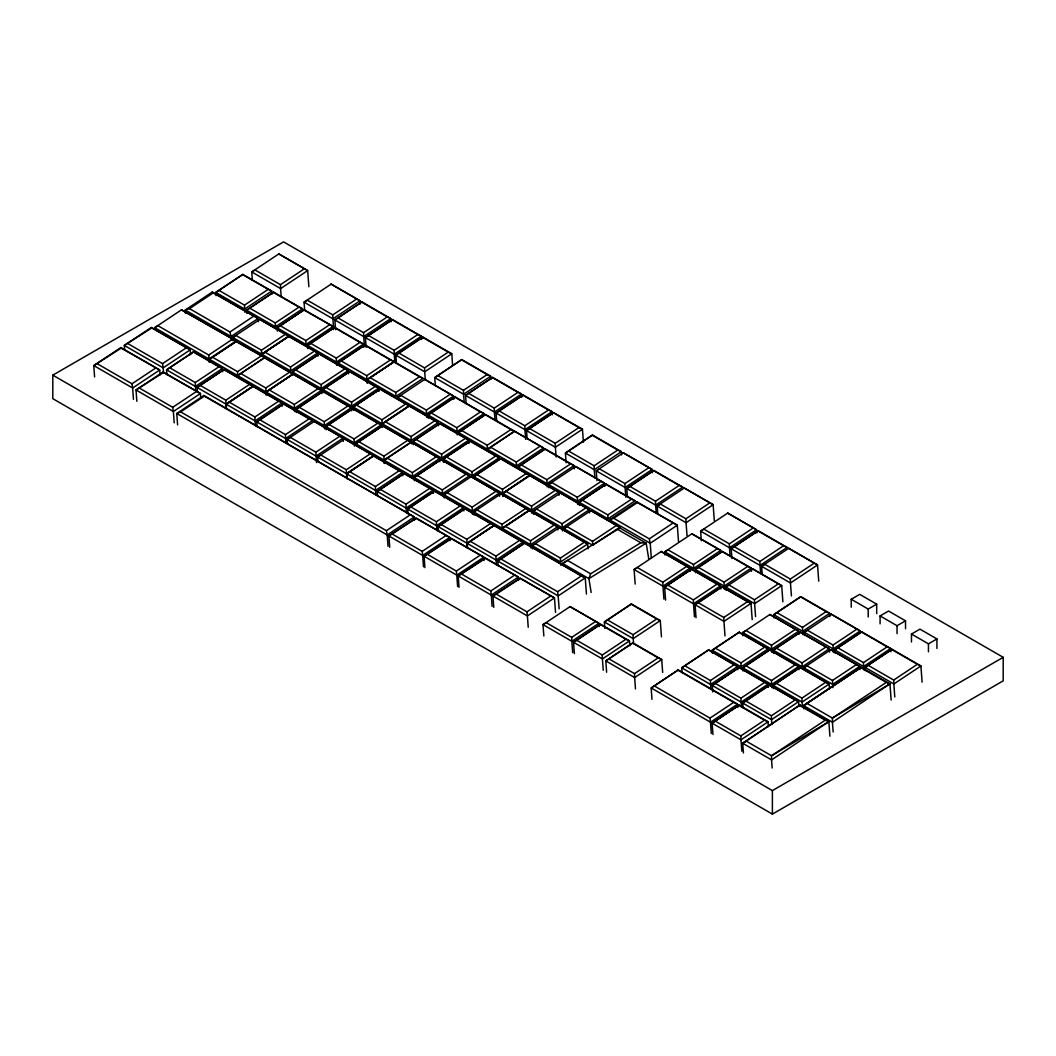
<?xml version="1.0" encoding="UTF-8"?>
<svg xmlns="http://www.w3.org/2000/svg" width="1056" height="1056" viewBox="0 0 1056 1056"><rect width="100%" height="100%" fill="white"/><g stroke="black" fill="none" stroke-linecap="round" stroke-linejoin="round"><path stroke-width="1.5" d="M651.974 699.296L651.156 687.971L678.216 669.953L737.55 704.207L737.788 707.441M648.688 558.598L646.18 543.18L640.768 542.771L590.647 573.791L588.905 578.635L591.162 592.522M166.927 374.669L166.571 369.811L193.644 351.793L222.499 368.452L222.737 371.686M216.031 295.64L215.794 292.406L242.867 274.388L271.722 291.047L271.946 294.281M197.485 392.304L197.129 387.446L224.202 369.428L253.044 386.087L225.971 404.105L226.327 408.962M281.186 296.696L280.606 288.605L307.679 270.587L278.824 253.928L307.679 270.587L308.854 286.77M259.842 319.453L288.684 336.112L261.611 354.13L232.769 337.471L259.842 319.453L288.684 336.112M246.84 313.434L246.602 310.187L273.676 292.169L302.531 308.827L275.458 326.845L246.602 310.187L273.676 292.169M226.565 409.094L226.208 404.237L253.282 386.219L282.124 402.877L282.361 406.111M288.79 336.534L317.764 352.902L290.704 370.92L261.848 354.262L288.922 336.244L317.764 352.902L318.001 356.136M277.385 331.069L277.147 327.835L304.22 309.804L333.076 326.462L333.313 329.696M333.63 328.522L332.917 318.82L359.99 300.788L331.135 284.13L359.99 300.788L360.228 304.036M257.11 426.73L256.753 421.872L283.826 403.854L312.682 420.512L285.608 438.53L285.965 443.388M292.631 375.144L292.393 371.91L319.466 353.879L348.322 370.537L348.559 373.784M307.824 348.638L307.586 345.404L334.66 327.373L363.502 344.032L363.739 347.279M335.584 329.657L334.871 319.942L361.944 301.924L390.799 318.582L391.037 321.816M316.51 462.581L316.034 456.1L343.108 438.082L314.266 421.423L343.108 438.082L343.345 441.316M323.07 392.713L322.832 389.479L349.906 371.461L378.748 388.106L378.985 391.354M341.273 361.007L366.736 375.698L366.868 379.632L338.012 362.974L365.086 344.956L393.941 361.601L366.868 379.632L367.105 382.866M366.128 347.292L365.429 337.577L392.489 319.559L421.344 336.217L421.582 339.451M373.547 455.651L344.692 438.992L373.547 455.651L346.474 473.669L346.83 478.526M353.496 410.282L353.258 407.048L380.332 389.03L409.187 405.689L382.114 423.707L382.351 426.941M367.33 382.998L367.105 379.764L394.165 361.746L423.02 378.391L395.947 396.422L367.105 379.764L394.165 361.746M396.449 363.238L395.855 355.146L422.928 337.128L451.783 353.786L452.602 365.112M347.054 478.658L346.698 473.801L373.771 455.783L402.626 472.441L402.864 475.675M382.576 427.073L382.338 423.839L409.411 405.821L438.266 422.479L438.504 425.713M426.73 417.292L426.505 414.058L453.565 396.04L424.723 379.381L453.565 396.04L453.803 399.274M377.612 496.294L377.256 491.449L404.329 473.418L433.171 490.076L433.409 493.324M435.336 385.691L434.742 377.599L461.815 359.581L490.67 376.24L490.908 379.474M413.134 444.708L412.896 441.474L439.969 423.456L468.811 440.114L469.049 443.348M428.314 418.202L428.076 414.968L455.149 396.95L484.004 413.609L456.931 431.627L457.169 434.861M408.038 513.876L407.682 509.018L434.755 491L463.61 507.646L463.848 510.893M466.145 403.484L465.551 395.393L492.624 377.375L521.479 394.033L521.717 397.267M443.56 462.277L443.322 459.043L470.395 441.025L499.25 457.684L472.177 475.702L443.322 459.043L470.395 441.025M458.515 432.538L485.588 414.52L514.43 431.178L487.37 449.196L458.515 432.538L485.588 414.52M438.478 531.445L438.121 526.588L465.194 508.57L494.036 525.228L466.976 543.246L467.32 548.104M496.69 421.12L496.109 413.028L523.169 395.01L552.024 411.668L552.262 414.902M477.008 474.646L502.471 489.337L502.616 493.271L473.761 476.612L500.834 458.594L529.676 475.253L502.616 493.271L502.841 496.505M514.668 431.31L543.523 447.968L516.45 465.986L487.595 449.328L514.668 431.31L543.523 447.968M467.557 548.236L467.201 543.378L494.274 525.36L523.129 542.018L496.056 560.036L496.412 564.894M527.129 438.689L526.535 430.597L553.608 412.579L582.463 429.238L583.4 442.187M531.934 513.295L531.696 510.061L502.841 493.403L529.914 475.385L558.769 492.043L559.007 495.277M547.232 486.856L546.995 483.622L518.14 466.963L545.213 448.945L574.068 465.604L574.306 468.838M562.478 530.93L562.241 527.696L589.314 509.678L560.459 493.02L589.314 509.678L589.552 512.912M577.672 504.425L577.434 501.191L604.494 483.173L575.652 466.514L604.494 483.173L604.732 486.407M566.135 462.766L565.422 453.05L592.495 435.032L621.35 451.691L621.588 454.925M590.898 510.589L619.74 527.248L592.68 545.266L563.825 528.607L590.898 510.589L619.74 527.248M579.361 505.415L579.124 502.168L606.197 484.15L635.052 500.808L607.979 518.826L579.124 502.168L606.197 484.15M625.799 497.204L625.086 487.489L652.159 469.471L623.304 452.813L652.159 469.471L652.397 472.718M627.37 496.571L626.789 488.479L653.849 470.461L682.704 487.106L655.631 505.138L656.225 513.229M604.837 628.452L604.362 621.971L631.435 603.953L660.277 620.611L661.465 636.794M687.02 535.656L686.07 522.707L713.143 504.689L684.288 488.03L713.143 504.689L714.318 520.872M663.907 599.135L662.957 586.186L690.03 568.168L661.175 551.509L690.03 568.168L690.268 571.402M691.865 533.782L720.72 550.44L693.647 568.471L664.792 551.813L691.865 533.782L720.72 550.44M665.597 600.112L664.646 587.162L691.72 569.144L720.575 585.803L720.812 589.037M730.079 555.865L729.485 547.774L756.558 529.756L727.703 513.097L756.558 529.756L756.796 532.99M695.574 572.682L695.336 569.448L722.41 551.43L751.265 568.075L751.502 571.322M696.036 617.681L695.086 604.732L722.159 586.714L751.014 603.372L752.189 619.555M731.9 558.466L731.188 548.75L758.261 530.732L787.103 547.391L760.03 565.409L760.624 573.5M682.057 672.672L681.701 667.814L708.774 649.796L737.616 666.455L737.854 669.689M755.568 616.625L754.631 603.676L781.704 585.658L752.849 568.999L781.704 585.658L782.879 601.841M712.483 653.413L712.246 650.179L739.319 632.161L768.174 648.806L741.101 666.838L712.246 650.179L739.319 632.161M791.419 595.927L790.469 582.978L817.542 564.96L788.687 548.302L817.542 564.96L818.73 581.143M712.721 691.918L712.246 685.45L739.319 667.432L768.174 684.09L768.412 687.324M771.883 652.436L771.646 649.189L798.719 631.171L769.864 614.513L798.719 631.171L798.956 634.418M743.028 671.048L742.79 667.814L769.864 649.796L798.719 666.455L798.956 669.689M773.995 617.892L773.758 614.658L800.831 596.64L829.686 613.298L829.924 616.532M743.041 707.876L742.685 703.019L769.745 685.001L798.6 701.659L798.956 706.517M773.586 653.413L773.348 650.179L800.422 632.161L829.264 648.806L829.501 652.054M773.467 688.618L773.23 685.384L800.303 667.366L829.158 684.024L829.501 688.882M860.231 630.934L831.376 614.275L860.231 630.934L833.158 648.952L833.395 652.186M832.867 687.641L832.63 684.407L859.703 666.389L830.848 649.73L859.703 666.389L859.94 669.623M834.979 653.11L834.742 649.862L861.815 631.844L890.67 648.503L890.908 651.737M865.234 670.573L864.996 667.326L892.069 649.308L920.911 665.966L922.099 682.15M572.682 652.634L571.85 641.296L598.924 623.278L570.068 606.619L598.924 623.278L599.161 626.525M574.385 653.611L573.553 642.286L600.626 624.268L629.468 640.913L629.825 645.77M606.619 672.223L605.801 660.898L632.874 642.88L661.716 659.538L662.666 672.487M712.958 734.501L712.127 723.175L739.2 705.157L768.055 721.816L768.412 726.673M743.424 752.968L742.711 743.266L799.999 704.986L828.854 721.644L829.91 736.204M891.132 700.036L889.944 683.852L861.102 667.194L803.59 705.593L803.827 708.827M261.241 355.898L237.547 371.672L237.653 375.58L264.726 357.562L236.32 341.51L209.418 359.264L265.927 391.895L266.165 395.142M321.499 390.337L318.014 388.687L294.32 404.448L294.426 408.355L266.152 392.027L293.225 374.009L321.499 390.337L294.426 408.355L294.664 411.589M296.327 412.553L296.089 409.319L323.162 391.301L351.437 407.616L351.674 410.85M326.159 429.766L325.921 426.532L352.994 408.514L381.269 424.842L354.196 442.86L354.433 446.094M411.088 442.055L407.603 440.405L383.909 456.166L384.014 460.073L355.74 443.758L382.813 425.726L411.088 442.055L384.014 460.073L384.252 463.307M411.312 442.187L384.239 460.205L412.513 476.533L439.586 458.515L411.312 442.187L439.586 458.515L439.824 461.749M414.414 480.731L414.176 477.497L441.25 459.466L469.524 475.794L442.451 493.812L414.176 477.497L441.25 459.466M472.52 514.272L472.283 511.038L499.356 493.02L471.082 476.692L499.356 493.02L499.594 496.254M500.9 493.904L529.175 510.233L502.102 528.251L473.827 511.936L500.9 493.904L529.175 510.233M530.838 547.945L530.6 544.711L502.326 528.383L529.399 510.365L557.674 526.693L557.911 529.927M560.776 565.224L560.538 561.99L587.611 543.972L559.337 527.644L587.611 543.972L587.968 548.83M236.32 341.51L293 373.877L265.927 391.895L265.822 387.988L289.516 372.227L293 373.877M236.082 341.009L181.5 309.87L236.082 341.009L209.009 359.027L209.246 362.274M772.16 768.016L771.566 759.924L742.711 743.266L799.999 704.986M833.144 731.966L832.445 722.251L803.59 705.593L861.102 667.194M828.854 721.644L771.566 759.924L771.54 755.753L825.211 720.205L828.854 721.644L771.54 755.753L746.077 741.048L742.711 743.266M889.944 683.852L832.445 722.251L832.418 718.08L886.314 682.414L889.944 683.852L832.418 718.08L806.956 703.388M160.063 374.84L159.707 369.996L120.833 347.556L93.773 365.574L94.591 376.9M190.608 354.684L190.252 349.826L151.391 327.4L124.318 345.418L124.674 350.262M97.522 363.898L132 383.79L132.634 388.014L93.773 365.574L121.216 348.124L159.707 369.996L132.634 388.014L133.465 399.34M128.066 343.728L162.545 363.634L163.178 367.858L124.318 345.418L151.76 327.967L190.252 349.826L163.178 367.858L163.535 372.702M154.691 327.677L157.806 325.631L208.745 355.04L209.009 359.027L154.691 327.677L181.764 309.659M258.377 321.71L258.139 318.476L212.322 292.024L185.249 310.042L185.486 313.276M189.499 308.656L229.931 331.993L231.066 336.494L185.249 310.042L189.499 308.656L213.18 292.882L258.139 318.476L231.066 336.494L231.304 339.728M242.867 274.388L215.794 292.406L244.649 309.065L244.886 312.299M278.824 253.928L251.75 271.946L252.344 280.038M244.504 305.131L268.198 289.37L271.722 291.047L244.649 309.065L244.504 305.131L219.054 290.44M280.46 284.684L255.011 269.98L251.75 271.946L280.606 288.605L280.46 284.684L304.154 268.91M132 383.79L155.681 368.029M162.545 363.634L186.226 347.873M200.785 398.363L200.442 393.505L163.099 371.95L136.026 389.968L136.858 401.293M193.644 351.793L166.571 369.811L195.426 386.47L195.782 391.327M139.788 388.291L172.722 407.312L173.369 411.523L136.026 389.968L163.469 372.517L200.442 393.505L173.369 411.523L174.187 422.849M229.931 331.993L253.612 316.232M208.745 355.04L232.426 339.266M209.418 359.264L236.491 341.246M331.135 284.13L304.062 302.161L304.656 310.253M275.458 326.845L275.312 322.925L299.006 307.151L302.531 308.827M304.22 309.804L277.147 327.835L306.002 344.48L333.076 326.462L304.088 310.094M195.294 382.536L218.975 366.775L222.499 368.452L195.426 386.47L195.294 382.536L169.831 367.844M224.202 369.428L197.129 387.446L225.971 404.105L225.839 400.184L200.376 385.48M172.722 407.312L196.416 391.538M261.611 354.13L261.479 350.209L285.16 334.435M261.848 354.262L288.922 336.244M414.506 520.199L414.282 516.965L203.834 395.472L176.761 413.49L177.593 424.816M180.668 411.893L386.404 530.68L387.209 534.983L176.761 413.49L180.668 411.893L204.362 396.132L414.282 516.965L387.209 534.983L388.027 546.308M237.653 375.58L264.726 357.562M332.772 314.886L307.322 300.194L304.062 302.161L332.917 318.82L332.772 314.886L356.466 299.125M361.944 301.924L334.871 319.942L363.726 336.6L364.439 346.315M306.002 344.48L305.857 340.56L329.551 324.799M334.66 327.373L307.586 345.404L336.442 362.063L336.666 365.297M225.839 400.184L249.52 384.41L253.044 386.087M253.282 386.219L226.208 404.237L255.064 420.895L255.407 425.753M290.704 370.92L290.558 367L314.252 351.226M319.466 353.879L292.393 371.91L321.248 388.555L321.737 393.571M266.152 392.027L293.225 374.009M363.581 332.68L387.275 316.906L390.799 318.582L363.726 336.6L363.581 332.68L338.131 317.975M392.489 319.559L365.429 337.577L394.271 354.235L394.865 362.327M336.296 358.129L359.977 342.368L363.502 344.032L336.442 362.063L336.296 358.129L310.834 343.438M254.918 416.975L278.612 401.201L282.124 402.877L255.064 420.895L254.918 416.975L229.456 402.27M338.012 362.974L365.086 344.956M283.826 403.854L256.753 421.872L285.608 438.53L285.463 434.61L260.014 419.905M321.103 384.635L344.797 368.874L348.322 370.537L321.248 388.555L321.103 384.635L295.654 369.93M349.906 371.461L322.832 389.479L351.674 406.138L351.912 409.372M323.162 391.301L296.089 409.319L324.364 425.634L324.601 428.881M394.139 350.315L417.82 334.541L421.344 336.217L394.271 354.235L394.139 350.315L368.676 335.61M422.928 337.128L395.855 355.146L424.71 371.804L425.304 379.896M366.736 375.698L390.416 359.938L393.941 361.601M285.463 434.61L309.157 418.836L312.682 420.512M314.266 421.423L287.192 439.441L287.549 444.299M351.542 402.204L375.223 386.443L378.748 388.106L351.674 406.138L351.542 402.204L326.08 387.512M324.258 421.727L347.952 405.966L351.437 407.616L324.364 425.634L324.258 421.727L299.31 407.326M380.332 389.03L353.258 407.048L382.114 423.707L381.968 419.773L356.519 405.082M352.994 408.514L325.921 426.532L354.196 442.86L354.09 438.953L377.771 423.179L381.269 424.842M424.565 367.884L448.259 352.11L451.783 353.786L424.71 371.804L424.565 367.884L399.115 353.179M395.947 396.422L395.815 392.489L419.496 376.728L423.02 378.391M397.65 397.399L400.897 395.432L426.36 410.124L426.505 414.058L397.65 397.399L424.723 379.381M315.902 452.179L290.44 437.474L287.192 439.441L316.034 456.1L315.902 452.179L339.583 436.405M461.815 359.581L434.742 377.599L463.597 394.258L464.191 402.349M344.692 438.992L317.618 457.01L317.975 461.868M381.968 419.773L405.662 404.012L409.187 405.689M409.411 405.821L382.338 423.839L411.193 440.497L411.431 443.731M355.74 443.758L382.813 425.726M426.36 410.124L450.041 394.363M463.452 390.337L487.146 374.563L490.67 376.24L463.597 394.258L463.452 390.337L438.002 375.632M455.149 396.95L428.076 414.968L456.931 431.627L456.799 427.693L431.336 413.002M346.328 469.748L320.879 455.044L317.618 457.01L346.474 473.669L346.328 469.748L370.022 453.988M373.771 455.783L346.698 473.801L375.553 490.459L375.91 495.317M492.624 377.375L465.551 395.393L494.406 412.051L495 420.143M411.061 436.564L434.742 420.803L438.266 422.479L411.193 440.497L411.061 436.564L385.598 421.872M439.969 423.456L412.896 441.474L441.738 458.132L468.811 440.114L439.837 423.733M456.799 427.693L480.48 411.932L484.004 413.609M375.421 486.539L399.102 470.778L402.626 472.441L375.553 490.459L375.421 486.539L349.958 471.834M494.261 408.118L517.955 392.357L521.479 394.033L494.406 412.051L494.261 408.118L468.811 393.426M404.329 473.418L377.256 491.449L406.098 508.108L406.454 512.952M523.169 395.01L496.109 413.028L524.951 429.686L525.664 439.402M412.513 476.533L412.408 472.626L436.102 456.852M441.738 458.132L441.606 454.199L465.287 438.438M487.37 449.196L487.225 445.262L510.919 429.502L514.43 431.178M405.966 504.174L429.647 488.413L433.171 490.076L406.098 508.108L405.966 504.174L380.503 489.482M524.819 425.753L548.5 409.992L552.024 411.668L524.951 429.686L524.819 425.753L499.356 411.061M434.755 491L407.682 509.018L436.537 525.677L436.894 530.521M553.608 412.579L526.535 430.597L555.39 447.256L556.103 456.971M442.451 493.812L442.345 489.905L466.039 474.144L469.524 475.794M472.177 475.702L472.032 471.768L495.726 456.007L499.25 457.684M386.404 530.68L410.098 514.906M471.082 476.692L444.008 494.71L444.246 497.944M473.761 476.612L500.834 458.594M449.975 540.672L449.737 537.438L415.972 517.942L388.898 535.96L389.73 547.298M392.462 534.178L422.228 551.364L422.664 555.456L388.898 535.96L416.143 518.404L449.737 537.438L422.664 555.456L423.496 566.782M516.45 465.986L516.305 462.053L539.999 446.292M518.14 466.963L545.213 448.945M436.392 521.743L460.086 505.982L463.61 507.646L436.537 525.677L436.392 521.743L410.942 507.052M555.245 443.322L578.939 427.561L582.463 429.238L555.39 447.256L555.245 443.322L529.795 428.63M465.194 508.57L438.121 526.588L466.976 543.246L466.831 539.312L441.368 524.621M472.177 507.131L447.229 492.73L444.008 494.71L472.283 511.038L472.177 507.131L495.858 491.357M502.471 489.337L526.152 473.576L529.676 475.253M502.841 493.403L529.914 475.385M592.495 435.032L565.422 453.05L594.277 469.709L594.871 477.8M422.228 551.364L445.922 535.59M484.097 560.38L483.859 557.146L451.15 538.256L424.076 556.274L424.908 567.6M427.627 554.479L456.35 571.058L456.786 575.164L424.076 556.274L451.321 538.718L483.859 557.146L456.786 575.164L457.618 586.489M546.863 479.701L570.544 463.927L574.068 465.604L546.995 483.622L546.863 479.701L521.4 464.996M575.652 466.514L548.579 484.532L548.816 487.766M466.831 539.312L490.512 523.552L494.036 525.228M494.274 525.36L467.201 543.378L496.056 560.036L495.911 556.103L470.461 541.411M502.102 528.251L501.996 524.344L525.69 508.583M531.551 506.128L555.245 490.367L558.769 492.043L531.696 510.061L531.551 506.128L506.101 491.436M594.132 465.775L617.826 450.014L621.35 451.691L594.277 469.709L594.132 465.775L568.682 451.084M502.326 528.383L529.399 510.365M560.459 493.02L533.386 511.038L533.623 514.272M623.304 452.813L596.231 470.844L596.944 480.546M456.35 571.058L480.031 555.298M518.562 580.272L518.324 577.038L485.272 557.951L458.198 575.969L459.03 587.294M461.749 574.174L490.816 590.964L491.264 595.056L458.198 575.969L485.443 558.413L518.324 577.038L491.264 595.056L492.083 606.395M577.289 497.27L551.839 482.566L548.579 484.532L577.434 501.191L577.289 497.27L600.983 481.496M495.911 556.103L519.605 540.342L523.129 542.018M586.436 594.066L585.248 577.883L524.819 542.995L497.746 561.013L498.102 565.871M559.126 608.85L558.175 595.901L497.746 561.013L524.819 542.995M530.495 540.804L554.189 525.03L557.674 526.693L530.6 544.711L530.495 540.804L505.547 526.403M562.096 523.776L536.646 509.071L533.386 511.038L562.241 527.696L562.096 523.776L585.79 508.002M624.941 483.569L599.491 468.877L596.231 470.844L625.086 487.489L624.941 483.569L648.635 467.808M559.337 527.644L532.264 545.675L532.501 548.909M653.849 470.461L626.789 488.479L655.631 505.138L655.499 501.204L630.036 486.512M490.816 590.964L514.51 575.19M607.979 518.826L607.834 514.906L631.528 499.132L635.052 500.808M555.535 612.467L554.466 597.907L520.027 578.015L492.954 596.033L493.786 607.372M496.505 594.251L526.957 611.82L527.393 615.925L492.954 596.033L520.199 578.477L554.466 597.907L527.393 615.925L528.224 627.251M651.301 557.792L650.232 543.233L609.682 519.816L636.742 501.785L677.305 525.202L678.493 541.398M613.734 518.298L637.415 502.537L677.305 525.202L650.232 543.233L649.295 538.837L613.734 518.298L609.682 519.816M560.432 558.083L535.484 543.682L532.264 545.675L560.538 561.99L560.432 558.083L584.126 542.322M592.68 545.266L592.535 541.345L616.216 525.571M655.499 501.204L679.18 485.443L682.704 487.106M684.288 488.03L657.215 506.048L657.809 514.14M526.957 611.82L550.651 596.059M557.608 591.73L581.302 575.969L585.248 577.883L558.175 595.901L557.608 591.73L501.164 559.139M649.295 538.837L672.989 523.076M685.925 518.773L660.475 504.082L657.215 506.048L686.07 522.707L685.925 518.773L709.619 503.012M570.068 606.619L543.008 624.637L543.827 635.976M661.175 551.509L634.102 569.527L635.171 584.087M727.703 513.097L700.63 531.115L701.342 540.83M571.718 637.375L546.256 622.684L543.008 624.637L571.85 641.296L571.718 637.375L595.399 621.601M662.812 582.252L637.362 567.56L634.102 569.527L662.957 586.186L662.812 582.252L686.506 566.491M600.626 624.268L573.553 642.286L602.408 658.944L603.227 670.27M631.435 603.953L604.362 621.971L633.204 638.629L633.56 643.487M693.647 568.471L693.502 564.538L717.196 548.777M729.353 543.84L703.89 529.148L700.63 531.115L729.485 547.774L729.353 543.84L753.034 528.079M691.72 569.144L664.646 587.162L693.502 603.821L694.452 616.77M722.41 551.43L695.336 569.448L724.192 586.106L724.429 589.34M758.261 530.732L731.188 548.75L760.03 565.409L759.898 561.475L734.435 546.784M602.263 655.01L625.944 639.25L629.468 640.913L602.408 658.944L602.263 655.01L576.8 640.319M633.072 634.709L656.753 618.935L660.277 620.611L633.204 638.629L633.072 634.709L607.609 620.004M693.37 599.887L717.05 584.126L720.575 585.803L693.502 603.821L693.37 599.887L667.907 585.196M632.874 642.88L605.801 660.898L634.643 677.556L635.474 688.882M724.06 582.173L747.74 566.412L751.265 568.075L724.192 586.106L724.06 582.173L698.597 567.481M722.159 586.714L695.086 604.732L723.941 621.39L724.997 635.95M759.898 561.475L783.578 545.714L787.103 547.391M752.849 568.999L725.776 587.017L726.013 590.251M788.687 548.302L761.614 566.32L762.208 574.411M634.511 673.622L658.192 657.862L661.716 659.538L634.643 677.556L634.511 673.622L609.048 658.931M723.796 617.47L747.49 601.696L751.014 603.372L723.941 621.39L723.796 617.47L698.346 602.765M754.486 599.742L729.036 585.05L725.776 587.017L754.631 603.676L754.486 599.742L778.18 583.981M790.324 579.058L764.874 564.353L761.614 566.32L790.469 582.978L790.324 579.058L814.018 563.284M678.216 669.953L651.156 687.971L710.49 722.225L711.308 733.55M708.774 649.796L681.701 667.814L710.556 684.473L710.899 689.33M769.864 614.513L742.79 632.544L743.028 635.778M800.831 596.64L773.758 614.658L802.613 631.316L802.85 634.55M710.411 680.539L734.092 664.778L737.616 666.455L710.556 684.473L710.411 680.539L684.948 665.848M741.101 666.838L740.956 662.904L764.65 647.143L768.174 648.806M771.514 645.269L746.051 630.564L742.79 632.544L771.646 649.189L771.514 645.269L795.194 629.508M739.319 667.432L712.246 685.45L741.101 702.108L741.457 706.966M802.481 627.396L826.162 611.622L829.686 613.298L802.613 631.316L802.481 627.396L777.018 612.691M769.864 649.796L742.79 667.814L771.646 684.473L771.883 687.707M800.422 632.161L773.348 650.179L802.19 666.838L829.264 648.806L800.29 632.438M831.376 614.275L804.316 632.293L804.553 635.527M710.015 718.12L733.709 702.346L737.55 704.207L710.49 722.225L710.015 718.12L654.469 686.044M740.956 698.174L764.65 682.414L768.174 684.09L741.101 702.108L740.956 698.174L715.506 683.483M771.514 680.539L795.194 664.778L798.719 666.455L771.646 684.473L771.514 680.539L746.051 665.848M802.19 666.838L802.058 662.904L825.739 647.143M739.2 705.157L712.127 723.175L740.982 739.834L741.814 751.159M769.745 685.001L742.685 703.019L771.527 719.677L771.883 724.535M833.026 645.031L807.563 630.326L804.316 632.293L833.158 648.952L833.026 645.031L856.706 629.257M800.303 667.366L773.23 685.384L802.085 702.042L802.441 706.9M803.774 667.748L807.035 665.782L832.484 680.473L832.63 684.407L803.774 667.748L830.848 649.73M861.815 631.844L834.742 649.862L863.597 666.521L863.834 669.755M740.85 735.913L764.531 720.139L768.055 721.816L740.982 739.834L740.85 735.913L715.387 721.208M771.395 715.744L795.076 699.983L798.6 701.659L771.527 719.677L771.395 715.744L745.932 701.052M801.94 698.108L825.634 682.348L829.158 684.024L802.085 702.042L801.94 698.108L776.49 683.417M832.484 680.473L856.178 664.712M863.452 662.6L887.146 646.826L890.67 648.503L863.597 666.521L863.452 662.6L838.002 647.896M892.069 649.308L864.996 667.326L893.838 683.984L894.788 696.934M893.706 680.064L917.387 664.29L920.911 665.966L893.838 683.984L893.706 680.064L868.243 665.359M803.59 705.593L860.851 667.722L886.314 682.414M640.768 542.771L617.562 529.373L619.872 527.987L646.18 543.18L588.905 578.635L562.597 563.455L567.442 560.393L590.647 573.791M562.597 563.455L619.872 527.987M487.595 449.328L490.855 447.361L516.305 462.053M563.825 528.607L567.072 526.64L592.535 541.345M52.8 375.144L283.615 241.89L1003.2 657.334L1003.2 680.856L772.385 814.11L52.8 398.666L52.8 375.144L772.385 790.601L1003.2 657.334M851.228 607.2L851.228 599.267L859.716 594.37L876.691 604.164L876.691 613.681M851.228 599.267L868.204 609.061L876.691 604.164M880.084 623.858L880.084 615.925L888.571 611.028L905.533 620.822L905.533 628.756M880.084 615.925L897.046 625.72L905.533 620.822M911.473 641.982L911.473 634.049L919.961 629.152L936.936 638.946L936.936 648.463M911.473 634.049L928.448 643.843L936.936 638.946M361.812 302.214L387.275 316.906M392.37 319.849L417.82 334.541M422.796 337.418L448.259 352.11M461.683 359.872L487.146 374.563M492.492 377.652L517.955 392.357M523.05 395.3L548.5 409.992M553.476 412.87L578.939 427.561M592.363 435.323L617.826 450.014M653.73 470.738L679.18 485.443M758.129 531.023L783.578 545.714M242.735 274.666L268.198 289.37M273.544 292.459L299.006 307.151M334.528 327.664L359.977 342.368M364.954 345.233L390.416 359.938M394.046 362.023L419.496 376.728M455.017 397.241L480.48 411.932M485.456 414.81L510.919 429.502M545.081 449.236L570.544 463.927M606.065 484.44L631.528 499.132M722.291 551.707L747.74 566.412M800.699 596.93L826.162 611.622M861.683 632.135L887.146 646.826M891.937 649.598L917.387 664.29M249.863 308.22L275.312 322.925M280.408 325.855L305.857 340.56M370.352 377.797L395.815 392.489M461.776 430.571L487.225 445.262M582.384 500.201L607.834 514.906M693.502 564.538L668.052 549.846L664.792 551.813L665.029 555.047M319.334 354.169L344.797 368.874M349.774 371.738L375.223 386.443M380.2 389.308L405.662 404.012M409.292 406.098L434.742 420.803M470.263 441.316L495.726 456.007M500.702 458.885L526.152 473.576M529.782 475.675L555.245 490.367M691.601 569.435L717.05 584.126M722.027 587.004L747.49 601.696M261.479 350.209L236.016 335.504L232.769 337.471L233.006 340.718M265.096 352.295L290.558 367M416.143 439.507L441.606 454.199M446.582 457.076L472.032 471.768M776.596 648.212L802.058 662.904M264.568 357.826L289.516 372.227M293.066 374.273L318.014 388.687M323.004 391.565L347.952 405.966M352.823 408.778L377.771 423.179M382.655 426.004L407.603 440.405M441.091 459.743L466.039 474.144M529.241 510.629L554.189 525.03M739.187 632.438L764.65 647.143M769.732 650.074L795.194 664.778M800.171 667.656L825.634 682.348M212.639 357.284L237.547 371.672M240.874 373.586L265.822 387.988M269.372 390.047L294.32 404.448M329.142 424.552L354.09 438.953M358.961 441.764L383.909 456.166M412.408 472.626L387.46 458.225L384.239 460.205L384.476 463.439M417.397 475.504L442.345 489.905M501.996 524.344L477.048 509.942L473.827 511.936L474.065 515.17M715.506 648.212L740.956 662.904M631.303 604.243L656.753 618.935M193.512 352.084L218.975 366.775M224.07 369.719L249.52 384.41M253.15 386.509L278.612 401.201M283.694 404.144L309.157 418.836M373.652 456.073L399.102 470.778M404.197 473.708L429.647 488.413M434.623 491.278L460.086 505.982M465.062 508.847L490.512 523.552M494.142 525.637L519.605 540.342M524.845 543.365L581.302 575.969M708.642 650.074L734.092 664.778M739.187 667.722L764.65 682.414M769.626 685.291L795.076 699.983M799.762 705.514L825.211 720.205M600.494 624.545L625.944 639.25M632.742 643.17L658.192 657.862M678.15 670.27L733.709 702.346M739.068 705.448L764.531 720.139M212.322 292.024L213.18 292.882M636.742 501.785L637.415 502.537M203.834 395.472L204.362 396.132M928.448 643.843L928.448 651.776M897.046 625.72L897.046 633.653M868.204 609.061L868.204 616.994M772.385 790.601L772.385 814.11"/></g></svg>
